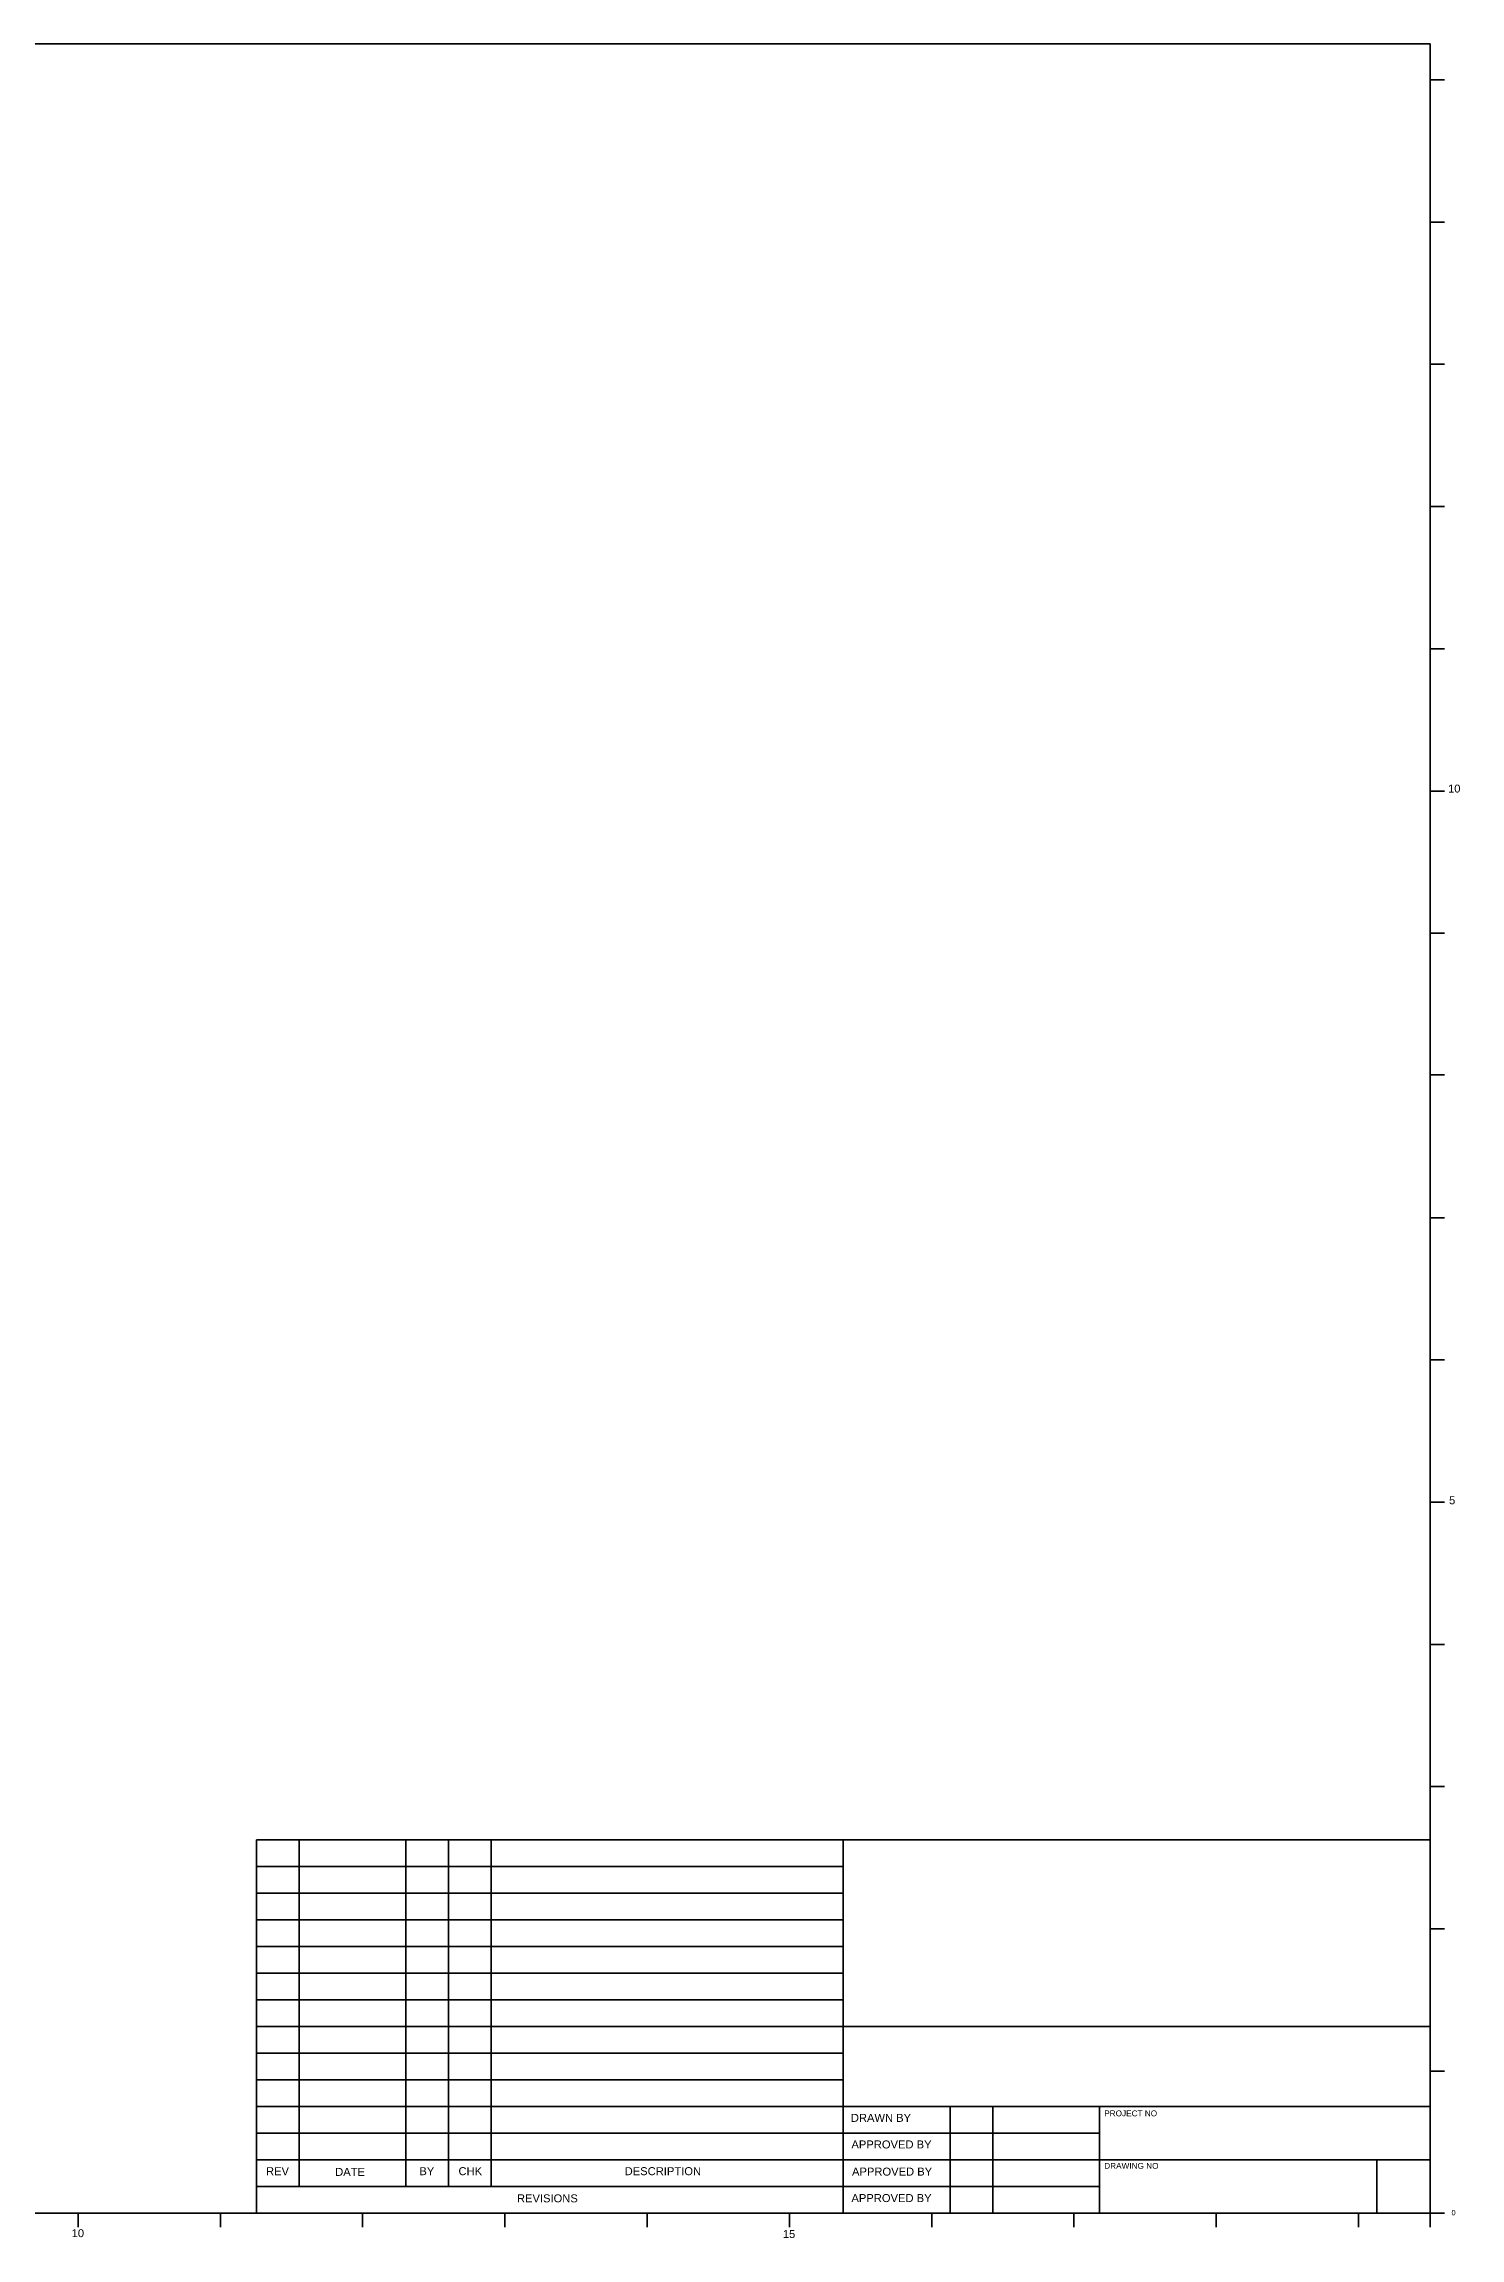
# Model space of a CAD drawing. Header units: inches. Extents: x 1.3 to 21.2, y 0.8 to 16.3.
# Drawn here: x 11.26 to 21.21, y 0.82 to 16.25 of the extents above; entities that cross this region are included whole.
import ezdxf
from ezdxf.enums import TextEntityAlignment as Align

# ---------------------------------------------------------------- set-up
doc = ezdxf.new("R2010")
doc.units = ezdxf.units.IN
doc.header["$MEASUREMENT"] = 0
doc.layers.add('BORDERTEXT', color=7, linetype='Continuous')
doc.layers.add('DEFAULT', color=7, linetype='Continuous')
doc.styles.add('Arial', font='Arial', dxfattribs={"height": 0.2})

msp = doc.modelspace()

# ---------------------------------------------------------------- linework, layer by layer
at = {"layer": 'DEFAULT', "color": 7, "linetype": 'Continuous', "lineweight": 35}
for p, q in [((21.004, 16.25), (1.5, 16.25)), ((21.004, 0.9), (21.004, 16.25)), ((21.004, 15.997), (21.104, 15.997)), ((21.004, 14.997), (21.104, 14.997)), ((21.004, 13.997), (21.104, 13.997)), ((21.004, 12.997), (21.104, 12.997)), ((21.004, 11.997), (21.104, 11.997)), ((21.004, 10.997), (21.104, 10.997)), ((21.004, 9.997), (21.104, 9.997)), ((21.004, 9.001), (21.104, 9.001)), ((21.004, 7.997), (21.104, 7.997)), ((21.004, 6.997), (21.104, 6.997)), ((21.004, 5.997), (21.104, 5.997)), ((21.004, 4.997), (21.104, 4.997)), ((21.004, 3.997), (21.104, 3.997)), ((12.754, 0.997), (12.754, 3.622)), ((12.754, 3.622), (21.004, 3.622)), ((13.054, 3.622), (13.054, 1.185)), ((13.804, 3.622), (13.804, 1.185)), ((14.104, 3.622), (14.104, 1.185)), ((14.404, 3.622), (14.404, 1.185)), ((16.879, 3.622), (16.879, 0.997)), ((12.754, 3.435), (16.879, 3.435)), ((12.754, 3.247), (16.879, 3.247)), ((12.754, 3.06), (16.879, 3.06)), ((21.004, 2.997), (21.104, 2.997)), ((12.754, 2.872), (16.879, 2.872)), ((12.754, 2.685), (16.879, 2.685)), ((12.754, 2.497), (16.879, 2.497)), ((12.754, 2.31), (16.879, 2.31)), ((16.879, 2.31), (21.004, 2.31)), ((12.754, 2.122), (16.879, 2.122)), ((12.754, 1.935), (16.879, 1.935)), ((21.004, 1.997), (21.104, 1.997)), ((12.754, 1.747), (16.879, 1.747)), ((16.879, 1.747), (21.004, 1.747)), ((17.629, 1.747), (17.629, 0.997)), ((17.929, 1.747), (17.929, 0.997)), ((18.679, 1.747), (18.679, 0.997)), ((12.754, 1.56), (18.679, 1.56)), ((12.754, 1.372), (18.679, 1.372)), ((18.679, 1.372), (21.004, 1.372)), ((20.629, 1.372), (20.629, 0.997)), ((12.754, 1.185), (18.679, 1.185)), ((1.425, 0.997), (21.104, 0.997)), ((11.5, 0.997), (11.5, 0.9)), ((12.5, 0.997), (12.5, 0.9)), ((13.5, 0.997), (13.5, 0.9)), ((14.5, 0.997), (14.5, 0.9)), ((15.5, 0.997), (15.5, 0.9)), ((16.5, 0.997), (16.5, 0.9)), ((17.5, 0.997), (17.5, 0.9)), ((18.5, 0.997), (18.5, 0.9)), ((19.5, 0.997), (19.5, 0.9)), ((20.5, 0.997), (20.5, 0.9))]:
    msp.add_line(p, q, dxfattribs=at)

# ---------------------------------------------------------------- texts
at = {"layer": 'BORDERTEXT', "color": 7, "style": 'Arial'}
for s, height, p in [('PROJECT NO', 0.0413, (18.713, 1.72)), ('DRAWN BY', 0.0562, (16.932, 1.696)), ('APPROVED BY', 0.05625, (16.936, 1.509)), ('REV', 0.0562, (12.821, 1.321)), ('DATE', 0.0562, (13.307, 1.316)), ('BY', 0.0562, (13.899, 1.321)), ('CHK', 0.0562, (14.174, 1.321)), ('DESCRIPTION', 0.05625, (15.342, 1.321)), ('APPROVED BY', 0.05625, (16.94, 1.318)), ('DRAWING NO', 0.0413, (18.713, 1.351)), ('REVISIONS', 0.0562, (14.585, 1.13)), ('APPROVED BY', 0.05625, (16.936, 1.132))]:
    msp.add_text(s, height=height, dxfattribs=at).set_placement(p, align=Align.TOP_LEFT)
at = {"layer": 'DEFAULT', "color": 7, "style": 'Arial'}
for s, height, p in [('10', 0.056, (21.13, 11.042)), ('5', 0.056, (21.137, 6.038)), ('0', 0.0375, (21.154, 1.02)), ('10', 0.056, (11.455, 0.885)), ('15', 0.056, (16.454, 0.879))]:
    msp.add_text(s, height=height, dxfattribs=at).set_placement(p, align=Align.TOP_LEFT)

doc.saveas('drawing.dxf')
